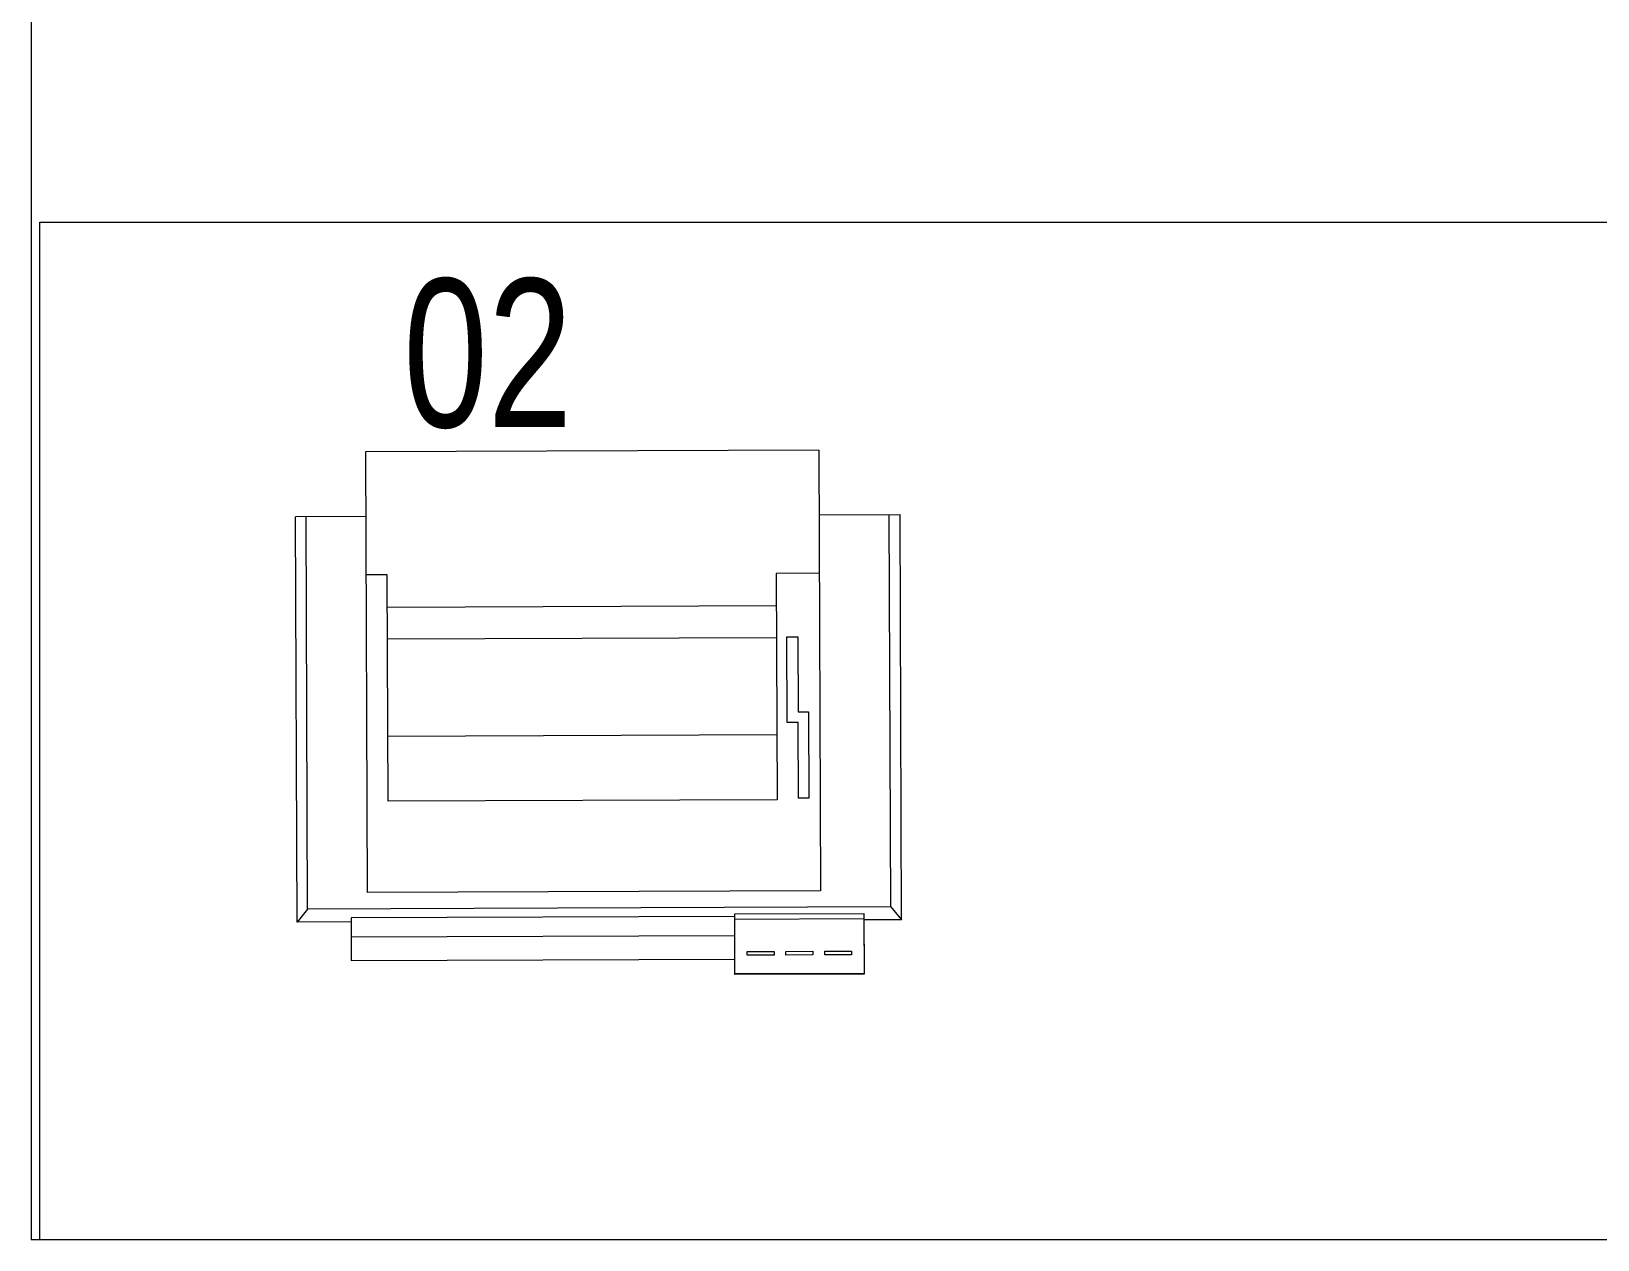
# Model space of a CAD drawing. Header units: millimetres. Extents: x -160614 to 59925, y -157025 to 0.
# Drawn here: x -32452 to -31529, y -100673 to -99960 of the extents above; entities that cross this region are included whole.
import ezdxf

# ---------------------------------------------------------------- set-up
doc = ezdxf.new("R2010")
doc.units = ezdxf.units.MM
doc.header["$LTSCALE"] = 8
doc.layers.get('0').update_dxf_attribs({"color": 9, "lineweight": 5})
for name, color, linetype, lineweight in [('72_EGR_EQP_TAG', 9, 'Continuous', 5), ('LOADING', 9, 'Continuous', 5), ('Walls', 9, 'Continuous', 5)]:
    doc.layers.add(name, color=color, linetype=linetype, lineweight=lineweight)
doc.layers.get('0').off()
doc.layers.get('0').freeze()
doc.styles.add('X3G_ENTITY_257CFD', font='swisscl.ttf', dxfattribs={"height": 200})

# ---------------------------------------------------------------- blocks, each defined once
blk = doc.blocks.new('GF21046B-P')
blk.add_lwpolyline([(0, 0), (1, 0), (1, 0.6), (0, 0.6)], close=True)
blk = doc.blocks.new('ITPPLT2C-P')
for p, q in [((0.02286, 0.03177), (0.26184, 0.03177)), ((0.03041, 0.02557), (0.02286, 0.03177)), ((0.02286, 0), (0.02286, 0.03177)), ((0.26184, -0.00959), (0.26184, 0.03177)), ((0.03041, -0.31823), (0.03041, 0.02557)), ((0.03041, 0.02557), (0.26184, 0.02557)), ((0, 0), (0, -0.22622)), ((0.02518, 0), (0, 0)), ((0.01395, 0), (0.01395, -0.22622)), ((0.02518, 0), (0.01395, 0)), ((0.02518, -0.22622), (0.02518, 0)), ((0.0401, -0.27688), (0.0401, -0.00959)), ((0.3, -0.00959), (0.0401, -0.00959)), ((0.22741, -0.02218), (0.22741, -0.00959)), ((0.3, -0.27688), (0.3, -0.00959)), ((0.09395, -0.2515), (0.09395, -0.02218)), ((0.09395, -0.02218), (0.22741, -0.02218)), ((0.13211, -0.2515), (0.13211, -0.02218)), ((0.18945, -0.2515), (0.18945, -0.02218)), ((0.20824, -0.2515), (0.20824, -0.02218)), ((-0.0091, -0.22622), (0.02673, -0.22622)), ((-0.0091, -0.30235), (-0.0091, -0.22622)), ((-0.00872, -0.22622), (0.02363, -0.22622)), ((-0.00872, -0.30235), (-0.00872, -0.22622)), ((0, -0.22622), (0.02518, -0.22622)), ((0.01395, -0.22622), (0.02518, -0.22622)), ((0.02363, -0.22622), (0.02363, -0.30235)), ((0.02673, -0.22622), (0.02673, -0.30235)), ((0.00232, -0.24947), (0.00232, -0.23339)), ((0.00232, -0.23339), (0.00446, -0.23339)), ((0.00446, -0.23339), (0.00446, -0.24947)), ((0.00446, -0.24947), (0.00232, -0.24947)), ((0.00232, -0.27213), (0.00232, -0.25625)), ((0.00232, -0.25625), (0.00446, -0.25625)), ((0.00446, -0.25625), (0.00446, -0.27213)), ((0.22741, -0.2515), (0.09395, -0.2515)), ((0.13947, -0.2575), (0.19003, -0.2575)), ((0.13947, -0.26409), (0.13947, -0.2575)), ((0.19003, -0.2575), (0.19003, -0.26409)), ((0.22741, -0.27688), (0.22741, -0.2515)), ((0.09472, -0.2701), (0.09472, -0.26409)), ((0.09472, -0.26409), (0.13947, -0.26409)), ((0.19003, -0.26409), (0.14567, -0.26409)), ((0.14567, -0.26409), (0.14567, -0.2701)), ((0.00446, -0.27213), (0.00232, -0.27213)), ((0.3, -0.27688), (0.0401, -0.27688)), ((0.14567, -0.2701), (0.09472, -0.2701)), ((0.26184, -0.27688), (0.26184, -0.32462)), ((0.00232, -0.29499), (0.00232, -0.2793)), ((0.00232, -0.2793), (0.00446, -0.2793)), ((0.00446, -0.2793), (0.00446, -0.29499)), ((0.00446, -0.29499), (0.00232, -0.29499)), ((0.02673, -0.30235), (-0.0091, -0.30235)), ((0.02363, -0.30235), (-0.00872, -0.30235)), ((0.02286, -0.32462), (0.02286, -0.30235)), ((0.03041, -0.31823), (0.02286, -0.32462)), ((0.03041, -0.31823), (0.26184, -0.31823)), ((0.02286, -0.32462), (0.26184, -0.32462))]:
    blk.add_line(p, q)
blk = doc.blocks.new('1stF')
at = {"layer": 'Walls', "color": 9}
for p in [(-32452.34, -97597.61, 0.1), (-28452.34, -100672.61, 0.1)]:
    blk.add_line(p, (-32452.34, -100672.61, 0.1), dxfattribs=at)
at = {"layer": 'LOADING', "color": 9, "extrusion": (-1.59456e-16, 3.19512e-06, 1), "xscale": -1000.000000000004, "yscale": 1000.000000000005, "zscale": 1000.000000000005, "rotation": 180}
blk.add_blockref('GF21046B-P', (-32447.34, -100072.61, -0.32), dxfattribs=at)
at = {"layer": 'LOADING', "color": 9, "extrusion": (3.1951e-06, 1.23702e-08, -1), "xscale": -1000.000000000006, "yscale": 1000.000000000007, "zscale": 1000.000000000006, "rotation": 269.7781739466569}
blk.add_blockref('ITPPLT2C-P', (32263.75, -100508.06, -0.12), dxfattribs=at)
at = {"layer": '72_EGR_EQP_TAG', "color": 9, "insert": (-32183.18, -100105.93, 0.01), "char_height": 87.473, "attachment_point": 2, "style": 'X3G_ENTITY_257CFD'}
blk.add_mtext('02', dxfattribs=at)

msp = doc.modelspace()

# ---------------------------------------------------------------- block references
at = {"layer": '72_EGR_EQP_TAG'}
msp.add_blockref('1stF', (0, 0), dxfattribs=at)

doc.saveas('drawing.dxf')
